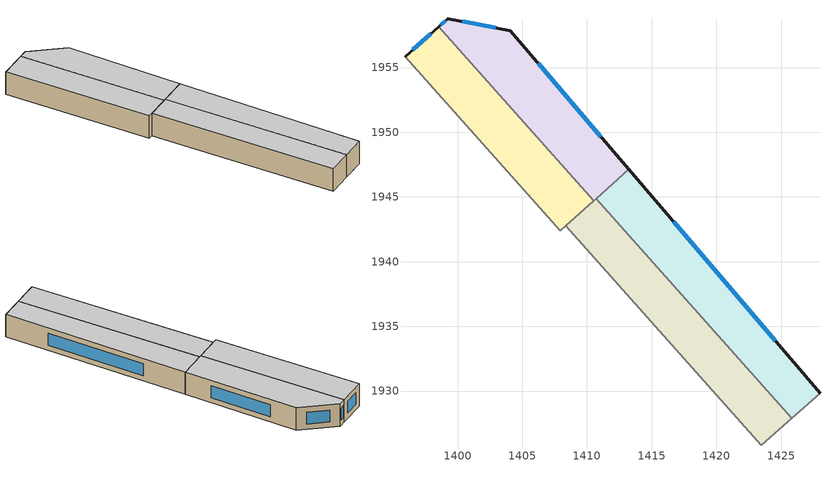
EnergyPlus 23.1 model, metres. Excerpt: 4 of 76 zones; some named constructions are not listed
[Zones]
3783a4e9ed95c9fe_F1_dwelling_0
 floor to 3783a4e9ed95c9fe_F0_dwelling_0 (EU_floor_Construction): 1404.07,1957.86 1413.23,1947.13 1410.53,1944.72 1398.54,1958.16 1399.25,1958.79 z3
 wall outside (EU_wall_Construction): 1413.23,1947.13 1404.07,1957.86 1399.25,1958.79 1398.54,1958.16 z3:6
 wall to 3783a4e9ed95c9fe_F1_dwelling_1 (EU_wall_Construction): 1398.54,1958.16 1410.53,1944.72 z3:6
 wall to 3783a4e9ed95c9fe_F1_dwelling_8 (EU_wall_Construction): 1410.7,1944.88 1413.23,1947.13 z3:6
 wall to 3783a4e9ed95c9fe_F1_dwelling_9 (EU_wall_Construction): 1410.53,1944.72 1410.7,1944.88 z3:6
 window (EU_Window_Construction): 1402.94,1958.07 1400.38,1958.57 / 1411.08,1949.65 1406.22,1955.34 / 1399.08,1958.64 1398.71,1958.31 z3.7:5.3
 ceiling to 3783a4e9ed95c9fe_F2_dwelling_0 (EU_floor_Construction): 1413.23,1947.13 1404.07,1957.86 1399.25,1958.79 1398.54,1958.16 1410.53,1944.72 z6
3783a4e9ed95c9fe_F1_dwelling_1
 floor to 3783a4e9ed95c9fe_F0_dwelling_1 (EU_floor_Construction): 1398.54,1958.16 1410.53,1944.72 1407.92,1942.4 1395.94,1955.84 z3
 wall outside (EU_wall_Construction): 1398.54,1958.16 1395.94,1955.84 z3:6
 wall to 3783a4e9ed95c9fe_F1_dwelling_2 (EU_wall_Construction): 1395.94,1955.84 1407.92,1942.4 z3:6
 wall to 3783a4e9ed95c9fe_F1_dwelling_9 (EU_wall_Construction): 1408.35,1942.78 1410.53,1944.72 z3:6
 wall to 3783a4e9ed95c9fe_F1_dwelling_10 (EU_wall_Construction): 1407.92,1942.4 1408.35,1942.78 z3:6
 window (EU_Window_Construction): 1397.93,1957.61 1396.55,1956.38 z3.7:5.3
 ceiling to 3783a4e9ed95c9fe_F2_dwelling_1 (EU_floor_Construction): 1410.53,1944.72 1398.54,1958.16 1395.94,1955.84 1407.92,1942.4 z6
3783a4e9ed95c9fe_F1_dwelling_8
 floor to 3783a4e9ed95c9fe_F0_dwelling_8 (EU_floor_Construction): 1413.23,1947.13 1428.01,1929.85 1426.13,1928.17 1411,1945.14 z3
 floor to 3783a4e9ed95c9fe_F0_dwelling_9 (EU_floor_Construction): 1411,1945.14 1426.13,1928.17 1425.83,1927.9 1410.7,1944.88 z3
 wall outside (EU_wall_Construction): 1428.01,1929.85 1413.23,1947.13 z3:6
 wall adiabatic (EU_wall_Construction): 1425.84,1927.9 1428.01,1929.85 z3:6
 wall to 3783a4e9ed95c9fe_F1_dwelling_9 (EU_wall_Construction): 1410.7,1944.88 1425.84,1927.9 z3:6
 window (EU_Window_Construction): 1424.54,1933.91 1416.7,1943.07 z3.7:5.3
 ceiling to 3783a4e9ed95c9fe_F2_dwelling_8 (EU_floor_Construction): 1428.01,1929.85 1413.23,1947.13 1410.7,1944.88 1425.84,1927.9 z6
3783a4e9ed95c9fe_F1_dwelling_9
 floor to 3783a4e9ed95c9fe_F0_dwelling_9 (EU_floor_Construction): 1410.7,1944.88 1425.83,1927.9 1424.07,1926.33 1408.94,1943.3 z3
 floor to 3783a4e9ed95c9fe_F0_dwelling_10 (EU_floor_Construction): 1408.94,1943.3 1424.07,1926.33 1423.48,1925.8 1408.35,1942.78 z3
 wall adiabatic (EU_wall_Construction): 1423.48,1925.8 1425.84,1927.9 z3:6
 wall to 3783a4e9ed95c9fe_F1_dwelling_10 (EU_wall_Construction): 1408.35,1942.78 1423.48,1925.8 z3:6
 ceiling to 3783a4e9ed95c9fe_F2_dwelling_9 (EU_floor_Construction): 1425.84,1927.9 1410.7,1944.88 1408.35,1942.78 1423.48,1925.8 z6
[SCHEDULE:FILE] Column Number=1; Rows to Skip at Top=0; Number of Hours of Data=8760; Column Separator=Comma; Interpolate to Timestep=No; Minutes per Item=60; Adjust Schedule for Daylight Savings=Yes
Name | File
EU_Step8_GainSchedule_3783a4e9ed95c9fe_F0_dwelling_11_f000 | ../../schedules/3783a4e9ed95c9fe/3783a4e9ed95c9fe_F0_dwelling_11_f000_gain.csv
EU_Step8_GainSchedule_3783a4e9ed95c9fe_F0_dwelling_12_f000 | ../../schedules/3783a4e9ed95c9fe/3783a4e9ed95c9fe_F0_dwelling_12_f000_gain.csv
EU_Step8_GainSchedule_3783a4e9ed95c9fe_F0_dwelling_13_f000 | ../../schedules/3783a4e9ed95c9fe/3783a4e9ed95c9fe_F0_dwelling_13_f000_gain.csv
EU_Step8_GainSchedule_3783a4e9ed95c9fe_F0_dwelling_14_f000 | ../../schedules/3783a4e9ed95c9fe/3783a4e9ed95c9fe_F0_dwelling_14_f000_gain.csv
EU_Step8_GainSchedule_3783a4e9ed95c9fe_F0_dwelling_15_f000 | ../../schedules/3783a4e9ed95c9fe/3783a4e9ed95c9fe_F0_dwelling_15_f000_gain.csv
EU_Step8_GainSchedule_3783a4e9ed95c9fe_F1_dwelling_0_f000 | ../../schedules/3783a4e9ed95c9fe/3783a4e9ed95c9fe_F1_dwelling_0_f000_gain.csv
EU_Step8_GainSchedule_3783a4e9ed95c9fe_F1_dwelling_1_f000 | ../../schedules/3783a4e9ed95c9fe/3783a4e9ed95c9fe_F1_dwelling_1_f000_gain.csv
EU_Step8_GainSchedule_3783a4e9ed95c9fe_F1_dwelling_2_f000 | ../../schedules/3783a4e9ed95c9fe/3783a4e9ed95c9fe_F1_dwelling_2_f000_gain.csv
EU_Step8_GainSchedule_3783a4e9ed95c9fe_F1_dwelling_3_f000 | ../../schedules/3783a4e9ed95c9fe/3783a4e9ed95c9fe_F1_dwelling_3_f000_gain.csv
EU_Step8_GainSchedule_3783a4e9ed95c9fe_F1_dwelling_4_f000 | ../../schedules/3783a4e9ed95c9fe/3783a4e9ed95c9fe_F1_dwelling_4_f000_gain.csv
EU_Step8_GainSchedule_3783a4e9ed95c9fe_F1_dwelling_5_f000 | ../../schedules/3783a4e9ed95c9fe/3783a4e9ed95c9fe_F1_dwelling_5_f000_gain.csv
EU_Step8_GainSchedule_3783a4e9ed95c9fe_F1_dwelling_6_f000 | ../../schedules/3783a4e9ed95c9fe/3783a4e9ed95c9fe_F1_dwelling_6_f000_gain.csv
EU_Step8_GainSchedule_3783a4e9ed95c9fe_F1_dwelling_7_f000 | ../../schedules/3783a4e9ed95c9fe/3783a4e9ed95c9fe_F1_dwelling_7_f000_gain.csv
EU_Step8_GainSchedule_3783a4e9ed95c9fe_F1_dwelling_8_f000 | ../../schedules/3783a4e9ed95c9fe/3783a4e9ed95c9fe_F1_dwelling_8_f000_gain.csv
EU_Step8_GainSchedule_3783a4e9ed95c9fe_F1_dwelling_9_f000 | ../../schedules/3783a4e9ed95c9fe/3783a4e9ed95c9fe_F1_dwelling_9_f000_gain.csv
EU_Step8_GainSchedule_3783a4e9ed95c9fe_F1_dwelling_10_f000 | ../../schedules/3783a4e9ed95c9fe/3783a4e9ed95c9fe_F1_dwelling_10_f000_gain.csv
EU_Step8_GainSchedule_3783a4e9ed95c9fe_F1_dwelling_11_f000 | ../../schedules/3783a4e9ed95c9fe/3783a4e9ed95c9fe_F1_dwelling_11_f000_gain.csv
EU_Step8_GainSchedule_3783a4e9ed95c9fe_F1_dwelling_12_f000 | ../../schedules/3783a4e9ed95c9fe/3783a4e9ed95c9fe_F1_dwelling_12_f000_gain.csv
EU_Step8_GainSchedule_3783a4e9ed95c9fe_F1_dwelling_13_f000 | ../../schedules/3783a4e9ed95c9fe/3783a4e9ed95c9fe_F1_dwelling_13_f000_gain.csv
EU_Step8_GainSchedule_3783a4e9ed95c9fe_F1_dwelling_14_f000 | ../../schedules/3783a4e9ed95c9fe/3783a4e9ed95c9fe_F1_dwelling_14_f000_gain.csv
EU_Step8_GainSchedule_3783a4e9ed95c9fe_F3_dwelling_13_f000 | ../../schedules/3783a4e9ed95c9fe/3783a4e9ed95c9fe_F3_dwelling_13_f000_gain.csv
EU_Step8_GainSchedule_3783a4e9ed95c9fe_F3_dwelling_14_f000 | ../../schedules/3783a4e9ed95c9fe/3783a4e9ed95c9fe_F3_dwelling_14_f000_gain.csv
